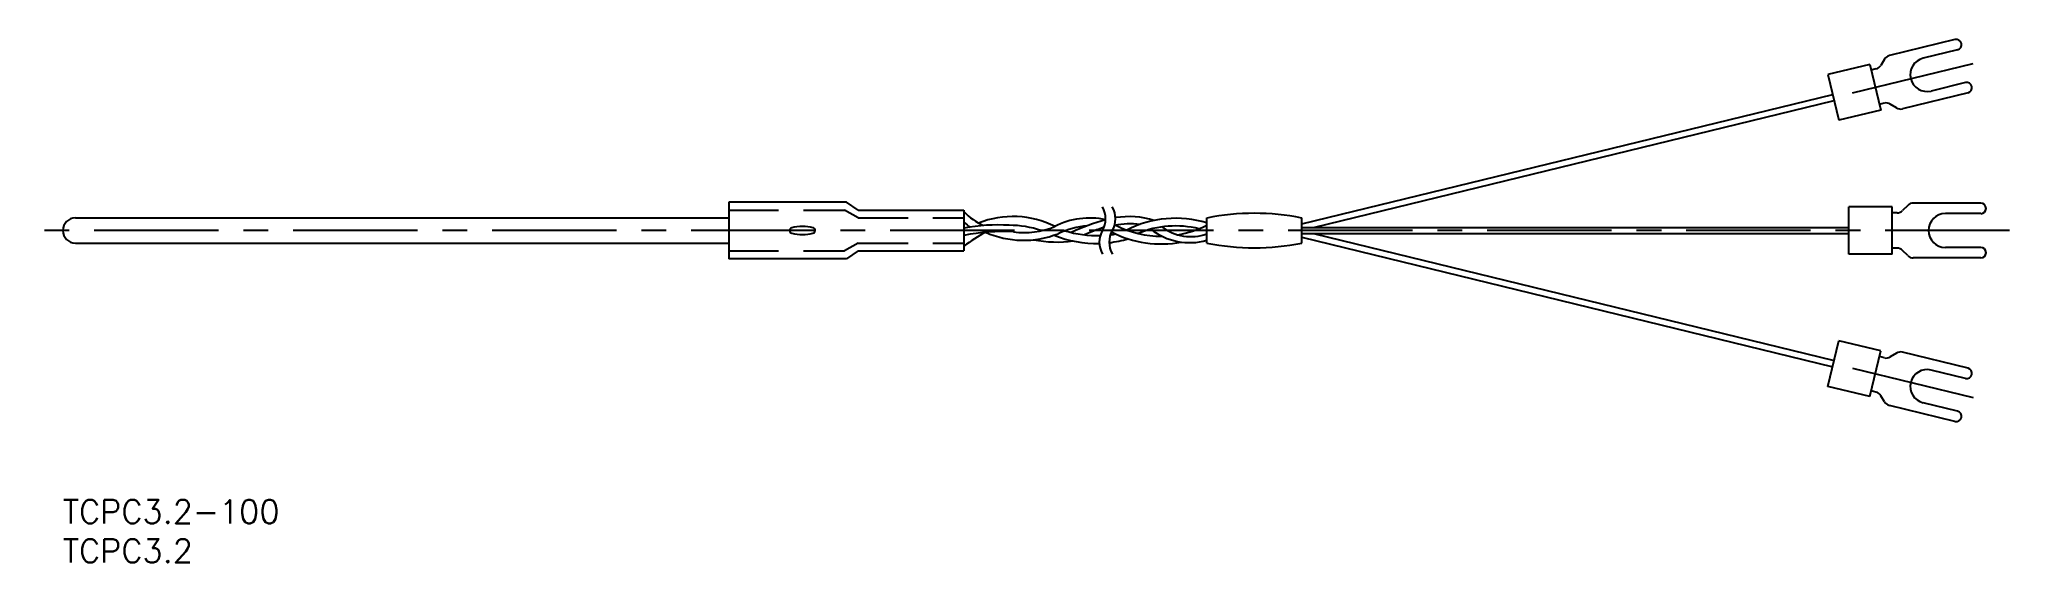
# Model space of a CAD drawing. Extents: x -3 to 248, y -8 to 59.
import ezdxf

# ---------------------------------------------------------------- set-up
doc = ezdxf.new("R2010")
doc.units = 0
doc.header["$LTSCALE"] = 0.5
doc.linetypes.add('CENTER', pattern=[50.8, 31.75, -6.35, 6.35, -6.35])
doc.linetypes.add('DASHED', pattern=[19.05, 12.7, -6.35])
for name, color, linetype in [('MSM_CENTER', 1, 'CENTER'), ('MSM_CONTINUOUS', 7, 'CONTINUOUS'), ('MSM_DASHED', 4, 'DASHED'), ('MSM_NARROW', 5, 'CONTINUOUS'), ('MSM_PART_NUMBER', 7, 'CONTINUOUS')]:
    doc.layers.add(name, color=color, linetype=linetype)
doc.styles.get("Standard").update_dxf_attribs({"font": 'txt.shx', "height": 3, "bigfont": 'bigfont.shx'})

# ---------------------------------------------------------------- blocks, each defined once
blk = doc.blocks.new('*U10')
at = {"layer": 'MSM_PART_NUMBER'}
blk.add_text('TCPC3.2-100', height=3, dxfattribs=at).set_placement((0, -3))
blk = doc.blocks.new('*U11')
at = {"layer": 'MSM_PART_NUMBER'}
blk.add_text('TCPC3.2', height=3, dxfattribs=at).set_placement((0, -8))

msp = doc.modelspace()

# ---------------------------------------------------------------- linework, layer by layer
at = {"layer": 'MSM_CENTER'}
for p, q in [((228.4, 51.92), (245.87, 56.18)), ((248.46, 34.36), (-3, 34.36)), ((228.4, 16.79), (245.87, 12.54))]:
    msp.add_line(p, q, dxfattribs=at)
at = {"layer": 'MSM_CONTINUOUS'}
for p, q in [((241.49, 58.71), (233.13, 56.68)), ((230.61, 55.55), (225.27, 54.25)), ((230.61, 55.55), (232.03, 49.72)), ((232.51, 56.23), (232.02, 55.42)), ((241.81, 57.4), (237.42, 56.33)), ((225.27, 54.25), (226.68, 48.42)), ((231.4, 54.97), (230.79, 54.82)), ((242.83, 53.23), (238.43, 52.15)), ((158.11, 35.22), (225.88, 51.72)), ((159.6, 34.76), (226.07, 50.94)), ((232.47, 50.6), (231.85, 50.45)), ((234.03, 49.99), (233.23, 50.48)), ((243.15, 51.91), (234.78, 49.88)), ((232.03, 49.72), (226.68, 48.42)), ((100, 37.96), (85, 37.96)), ((85, 37.96), (85, 30.76)), ((101.52, 36.96), (100, 37.96)), ((244.78, 37.86), (236.17, 37.86)), ((1.6, 35.96), (85, 35.96)), ((101.52, 36.96), (115, 36.96)), ((115, 36.96), (115, 31.76)), ((146.01, 32.76), (146.01, 35.96)), ((158.11, 32.76), (158.11, 35.96)), ((233.46, 37.36), (227.96, 37.36)), ((227.96, 31.36), (227.96, 37.36)), ((233.46, 31.36), (233.46, 37.36)), ((234.09, 36.61), (233.46, 36.61)), ((235.47, 37.56), (234.8, 36.9)), ((244.78, 36.51), (240.26, 36.51)), ((1.6, 32.76), (85, 32.76)), ((158.11, 34.76), (227.96, 34.76)), ((158.11, 33.96), (227.96, 33.96)), ((158.11, 33.5), (225.88, 16.99)), ((159.6, 33.96), (226.07, 17.77)), ((100, 30.76), (85, 30.76)), ((101.52, 31.76), (100, 30.76)), ((101.52, 31.76), (115, 31.76)), ((233.46, 31.36), (227.96, 31.36)), ((234.09, 32.11), (233.46, 32.11)), ((235.47, 31.15), (234.8, 31.81)), ((244.78, 30.86), (236.17, 30.86)), ((244.78, 32.21), (240.26, 32.21)), ((225.27, 14.47), (226.68, 20.3)), ((232.03, 19), (226.68, 20.3)), ((230.61, 13.17), (232.03, 19)), ((232.47, 18.12), (231.85, 18.27)), ((234.03, 18.72), (233.23, 18.23)), ((243.15, 16.8), (234.78, 18.84)), ((242.83, 15.49), (238.43, 16.56)), ((230.61, 13.17), (225.27, 14.47)), ((231.4, 13.74), (230.79, 13.89)), ((232.51, 12.49), (232.02, 13.29)), ((241.49, 10), (233.13, 12.04)), ((241.81, 11.31), (237.42, 12.38))]:
    msp.add_line(p, q, dxfattribs=at)
for centre, radius, start, end in [((241.65, 58.06), 0.675, 283.6874, 103.6874), ((231.17, 55.94), 1, 283.6874, 328.6874), ((233.36, 55.71), 1, 103.6874, 148.6874), ((237.93, 54.24), 2.15, 103.6874, 283.6874), ((237.93, 54.24), 2.15, 103.6874, 283.6874), ((242.99, 52.57), 0.675, 283.6874, 103.6874), ((232.71, 49.63), 1, 58.6874, 103.6874), ((234.55, 50.85), 1, 238.6874, 283.6874), ((236.17, 36.86), 1, 90, 135), ((244.78, 37.18), 0.675, 270, 90), ((1.6, 34.36), 1.6, 90, 270), ((120.65, 42.08), 7.75, 223.2493, 245.888), ((117.84, 38.34), 4.08, 225.9927, 240.2207), ((121.25, 24.06), 12.08, 63.5758, 111.3275), ((131.04, 26.31), 9.64, 77.747, 117.5469), ((139.88, 10.63), 26, 105.169, 115.4671), ((136.33, 25.05), 10.16, 83.5162, 101.9799), ((136.04, 24.96), 11.17, 73.1338, 98.7252), ((142.01, 22.24), 13.68, 73.0265, 117.1), ((152.06, 5.55), 31, 78.7459, 101.2541), ((234.09, 37.61), 1, 270, 315), ((240.26, 34.36), 2.15, 90, 270), ((240.26, 34.36), 2.15, 90, 270), ((93.11, 34.35), 0.353, 105.6775, 258.0506), ((94.38, 29.82), 5.06, 74.3225, 105.6775), ((94.38, 38.89), 5.06, 254.5845, 285.4155), ((95.66, 34.35), 0.353, 281.9494, 74.3225), ((119.33, 12.83), 22.24, 86.2912, 101.2301), ((119.9, 9.62), 24.6, 86.6722, 101.4857), ((128.24, 14.81), 21.98, 118.5184, 127.0245), ((122.59, 45.11), 12, 246.1976, 291.6098), ((120.76, 22.09), 12.94, 71.3137, 89.9392), ((122.64, 44.81), 10.71, 262.9854, 291.6242), ((126.89, 49.07), 16.18, 259.3243, 277.3365), ((131.91, 47.22), 14.51, 248.1193, 271.457), ((131.75, 23.93), 11.08, 95.19, 115.3195), ((131.91, 47.23), 13.51, 252.7168, 272.0976), ((149.07, -10.75), 48.32, 109.5751, 112.7607), ((131.91, 47.23), 14.51, 276.4429, 286.2224), ((131.54, 48.16), 14.51, 278.5669, 281.1836), ((140.17, 46.42), 13.78, 242.6865, 280.7445), ((140.17, 46.42), 12.78, 243.0912, 270.4169), ((142.03, 22.56), 12.38, 76.1586, 112.7492), ((143.81, 40.78), 7.97, 231.6254, 286.0542), ((143.93, 39.69), 6.11, 232.8538, 289.8495), ((140.17, 46.42), 12.78, 279.3582, 297.1706), ((152.06, 63.16), 31, 258.7459, 281.2541), ((234.09, 31.11), 1, 45, 90), ((236.17, 31.86), 1, 225, 270), ((244.78, 31.53), 0.675, 270, 90), ((232.71, 19.09), 1, 256.3126, 301.3126), ((234.55, 17.87), 1, 76.3126, 121.3126), ((237.93, 14.47), 2.15, 76.3126, 256.3126), ((237.93, 14.47), 2.15, 76.3126, 256.3126), ((242.99, 16.15), 0.675, 256.3126, 76.3126), ((231.17, 12.77), 1, 31.3126, 76.3126), ((233.36, 13.01), 1, 211.3126, 256.3126), ((241.65, 10.66), 0.675, 256.3126, 76.3126)]:
    msp.add_arc(centre, radius, start, end, dxfattribs=at)
at = {"layer": 'MSM_DASHED'}
for p, q in [((85, 36.96), (99.74, 36.96)), ((101.52, 35.96), (99.74, 36.96)), ((101.52, 35.96), (115, 35.96)), ((101.52, 32.76), (99.74, 31.76)), ((101.52, 32.76), (115, 32.76)), ((85, 31.76), (99.74, 31.76))]:
    msp.add_line(p, q, dxfattribs=at)
at = {"layer": 'MSM_NARROW'}
for centre, start, end in [((130.08, 35.86), 330, 30), ((131.34, 35.86), 330, 30), ((135.28, 32.86), 150, 210), ((136.54, 32.86), 150, 210)]:
    msp.add_arc(centre, 3, start, end, dxfattribs=at)

# ---------------------------------------------------------------- block references
at = {"layer": 'MSM_CONTINUOUS'}
for name in ['*U10', '*U11']:
    msp.add_blockref(name, (0, 0), dxfattribs=at)

doc.saveas('drawing.dxf')
